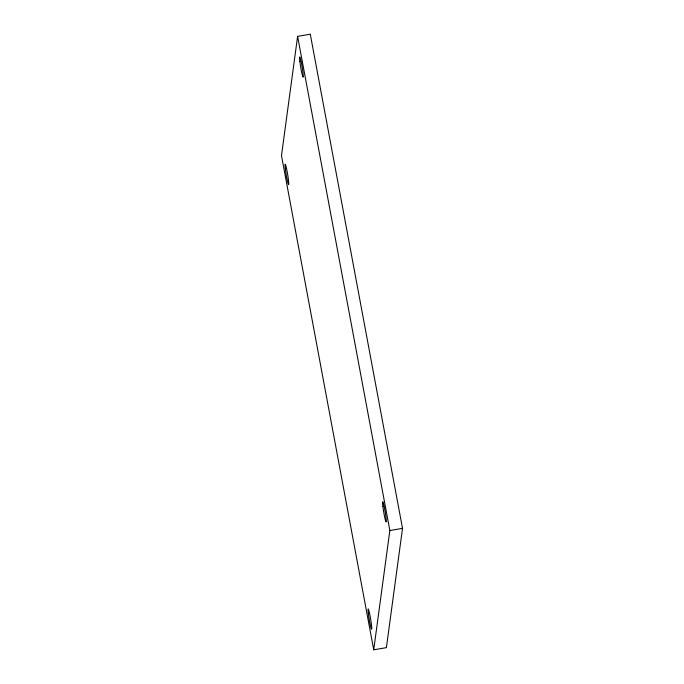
<?xml version="1.0" encoding="UTF-8"?>
<svg xmlns="http://www.w3.org/2000/svg" width="684" height="684" viewBox="0 0 684 684"><rect width="100%" height="100%" fill="white"/><g stroke="black" fill="none" stroke-linecap="round" stroke-linejoin="round"><path stroke-width="1.03" d="M297.608 36.355L281.483 155.636L373.721 649.8L386.392 647.645L402.517 528.364L310.279 34.2L297.608 36.355L389.846 530.519L373.721 649.8M389.846 530.519L402.517 528.364M299.866 61.577A10.311 0.735 80.4 0 0 303.097 77.181A10.311 0.735 80.4 0 0 301.276 62.312A10.311 0.735 80.4 0 0 299.866 61.577M285.348 168.931A10.311 0.735 80.4 0 0 288.58 184.535A10.311 0.735 80.4 0 0 286.767 169.666A10.311 0.735 80.4 0 0 285.348 168.931M368.36 613.676A10.311 0.735 80.4 0 0 371.6 629.289A10.311 0.735 80.4 0 0 369.779 614.42A10.311 0.735 80.4 0 0 368.36 613.676M382.878 506.331A10.311 0.735 80.4 0 0 386.109 521.935A10.311 0.735 80.4 0 0 384.288 507.066A10.311 0.735 80.4 0 0 382.878 506.331"/></g></svg>
